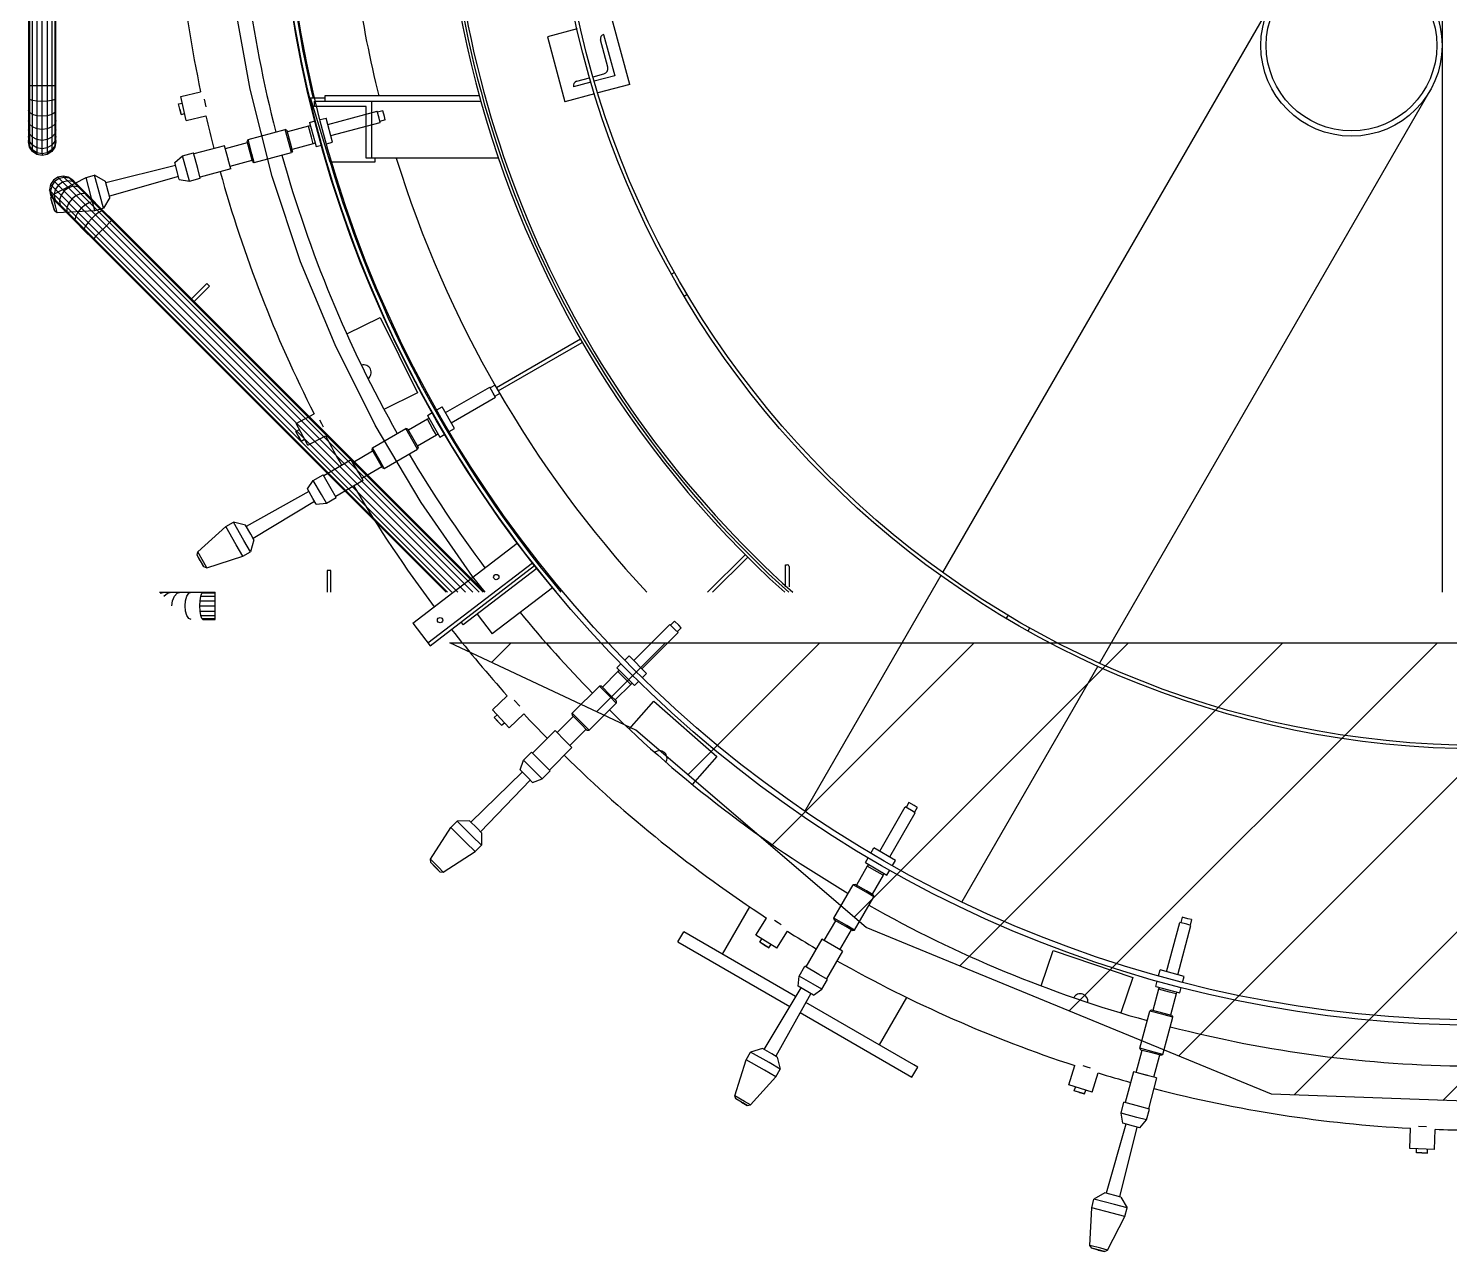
# Model space of a CAD drawing. Header units: metres. Extents: x 0 to 63075, y 0 to 44550.
# Drawn here: x 50999.2 to 51380.4, y 41263.6 to 41591.6 of the extents above; entities that cross this region are included whole.
import ezdxf

# ---------------------------------------------------------------- set-up
doc = ezdxf.new("R2010")
doc.units = ezdxf.units.M
doc.header["$LTSCALE"] = 75
for name, color, linetype in [('GSB', 7, 'Continuous'), ('ML6', 1, 'Continuous'), ('SL1', 8, 'Continuous')]:
    doc.layers.add(name, color=color, linetype=linetype)

# ---------------------------------------------------------------- blocks, each defined once
blk = doc.blocks.new('A$C6bae614f')
at = {"layer": 'SL1'}
h = blk.add_hatch(dxfattribs=at)
h.set_pattern_fill('_USER', color=256, scale=195, angle=44.9981, style=0, pattern_type=0)
h.set_pattern_definition([(44.99813, (326091.56, -9864.04), (-137.8813, 137.89033), [])])
h.paths.add_polyline_path([(354528.5, 50687.2), (358916.3, 50687), (358150.2, 50376.4), (357574.2, 49990.1), (356820.6, 49851.1), (355996.8, 49881), (355272.5, 50178.7), (354860.8, 50530.9)])
for p, q in [((353777.8, 52737.4), (353777.8, 51572.2)), ((353783.1, 51567.2), (353783.1, 52745.3)), ((353791, 52750.6), (353791, 51559)), ((353800.3, 51560.2), (353800.4, 52752.5)), ((353809.7, 52750.6), (353809.7, 51559)), ((353817.6, 52745.3), (353817.6, 51564.2)), ((353776, 52725.6), (353775.9, 51581.5)), ((353822.9, 52726.6), (353822.9, 51572.2)), ((353824.7, 51581.5), (353824.8, 52728.1)), ((356302, 50777.2), (356302.1, 51861.7)), ((354171.8, 51675.6), (354143.3, 51833.7)), ((355999.2, 51834.8), (355409.1, 50812.8)), ((354850, 51684.4), (354819, 51800.3)), ((354755.9, 51783.4), (354703.1, 51769.3)), ((354703.1, 51769.3), (354734.1, 51653.3)), ((354803.5, 51773.5), (354823.2, 51699.9)), ((354810.8, 51715.2), (354797.8, 51763.7)), ((354780.7, 51688.5), (354749.6, 51680.2)), ((354755.3, 51690), (354778.5, 51696.2)), ((354784.6, 51697.8), (354803.8, 51703)), ((354823.2, 51699.9), (354786.8, 51690.1)), ((353822.9, 51681.5), (353775.9, 51681.5)), ((353824.7, 51681.5), (353822.9, 51681.5)), ((354048.1, 51662.9), (354083.6, 51671.1)), ((354058, 51620.1), (354048.1, 51662.9)), ((354211.5, 51520), (354171.8, 51675.6)), ((354305.3, 51663.7), (354305.3, 51654.2)), ((354581.3, 51663.7), (354305.3, 51663.7)), ((354787, 51667.5), (354734.1, 51653.3)), ((354850, 51684.4), (354793.1, 51669.2)), ((356279.6, 51672.9), (355689.5, 50650.9)), ((353777.8, 51634.1), (353775.9, 51638.1)), ((353777.8, 51657.2), (353775.9, 51659.2)), ((353783.1, 51655.4), (353777.8, 51657.2)), ((353791, 51654.2), (353783.1, 51655.4)), ((353800.3, 51653.8), (353791, 51654.2)), ((353809.7, 51654.2), (353800.3, 51653.8)), ((353817.6, 51655.4), (353809.7, 51654.2)), ((353822.9, 51657.2), (353817.6, 51655.4)), ((353824.7, 51659.2), (353822.9, 51657.2)), ((353822.9, 51634.1), (353824.7, 51638.1)), ((354044.1, 51649.4), (354050.9, 51650.9)), ((354048.5, 51630.5), (354044.1, 51649.4)), ((354046.2, 51639.9), (354044.1, 51649.4)), ((354046.2, 51639.9), (354048.5, 51630.5)), ((354093.6, 51644), (354090.3, 51658)), ((354315, 51545.5), (354280, 51660.5)), ((354280, 51660.5), (354305.3, 51660.5)), ((354287.1, 51654.2), (354583.9, 51654.1)), ((354287.1, 51644.6), (354287.1, 51654.2)), ((354379.2, 51644.6), (354287.1, 51644.6)), ((354379.2, 51552.6), (354379.2, 51644.6)), ((354388.7, 51654.2), (354388.7, 51552.6)), ((354409.1, 51637.1), (354399.4, 51634.6)), ((354411.8, 51627), (354409.1, 51637.1)), ((353777.8, 51613.3), (353775.9, 51619.1)), ((353783.1, 51630.6), (353777.8, 51634.1)), ((353783.1, 51608.4), (353777.8, 51613.3)), ((353791, 51628.3), (353783.1, 51630.6)), ((353800.3, 51627.5), (353791, 51628.3)), ((353809.7, 51628.3), (353800.3, 51627.5)), ((353817.6, 51630.6), (353809.7, 51628.3)), ((353822.9, 51634.1), (353817.6, 51630.6)), ((353822.9, 51613.3), (353817.6, 51608.4)), ((353822.9, 51625), (353824.7, 51619.1)), ((353824.7, 51619.1), (353822.9, 51613.3)), ((354048.5, 51630.5), (354055.3, 51632.1)), ((354058, 51620.1), (354093.1, 51628.2)), ((354278.2, 51616.3), (354287.9, 51619)), ((354278.2, 51616.3), (354289.7, 51573.4)), ((354297.1, 51621.4), (354307.6, 51624.2)), ((354319.1, 51581.2), (354307.6, 51624.2)), ((354310.7, 51612.7), (354398.9, 51636.4)), ((354316.1, 51592.8), (354404.3, 51616.4)), ((354402.2, 51624), (354398.9, 51636.4)), ((354404.3, 51616.4), (354402.2, 51624)), ((354413.5, 51620.8), (354403.8, 51618.1)), ((354413.5, 51620.8), (354411.8, 51627)), ((353777.8, 51596), (353775.9, 51603.3)), ((353777.8, 51583), (353775.9, 51591.4)), ((353783.1, 51589.8), (353777.8, 51596)), ((353791, 51605.1), (353783.1, 51608.4)), ((353791, 51585.7), (353783.1, 51589.8)), ((353800.3, 51603.9), (353791, 51605.1)), ((353809.7, 51605.1), (353800.3, 51603.9)), ((353817.6, 51608.4), (353809.7, 51605.1)), ((353817.6, 51589.8), (353809.7, 51585.7)), ((353822.9, 51596), (353817.6, 51589.8)), ((353824.7, 51603.3), (353822.9, 51596)), ((353824.7, 51591.4), (353822.9, 51583)), ((354168.4, 51586), (354234.8, 51603.8)), ((354241.6, 51578.2), (354234.8, 51603.8)), ((354237.9, 51601.7), (354234.8, 51603.8)), ((354243.8, 51579.5), (354237.9, 51601.7)), ((354276.4, 51609.6), (354238.5, 51599.5)), ((354279.8, 51610.3), (354276.4, 51609.6)), ((354281.6, 51590.2), (354276.4, 51609.6)), ((354284.7, 51578.3), (354281.6, 51590.2)), ((353777.8, 51574.9), (353775.9, 51584)), ((353777.8, 51572.2), (353775.9, 51581.5)), ((353783.1, 51575.9), (353777.8, 51583)), ((353783.1, 51567.2), (353777.8, 51574.9)), ((353783.1, 51564.2), (353777.8, 51572.2)), ((353791, 51571.1), (353783.1, 51575.9)), ((353791, 51562), (353783.1, 51567.2)), ((353783.1, 51567.2), (353783.1, 51564.2)), ((353791, 51559), (353783.1, 51564.2)), ((353800.3, 51584.2), (353791, 51585.7)), ((353800.3, 51569.4), (353791, 51571.1)), ((353800.3, 51560.2), (353791, 51562)), ((353809.7, 51585.7), (353800.3, 51584.2)), ((353809.7, 51571.1), (353800.3, 51569.4)), ((353809.7, 51562), (353800.3, 51560.2)), ((353817.6, 51575.9), (353809.7, 51571.1)), ((353817.6, 51567.2), (353809.7, 51562)), ((353817.6, 51564.2), (353809.7, 51559)), ((353822.9, 51583), (353817.6, 51575.9)), ((353822.9, 51574.9), (353817.6, 51567.2)), ((353822.9, 51572.2), (353817.6, 51564.2)), ((353824.7, 51584), (353822.9, 51574.9)), ((353824.7, 51581.5), (353822.9, 51572.2)), ((354051.2, 51556.9), (354070.9, 51562.1)), ((354078.4, 51533.9), (354070.9, 51562.1)), ((354126.4, 51574.7), (354071.4, 51560.2)), ((354133.3, 51549.1), (354126.4, 51574.7)), ((354127.7, 51569.8), (354167.3, 51580.4)), ((354166.7, 51582.6), (354168.4, 51586)), ((354172.7, 51560.4), (354166.7, 51582.6)), ((354175.3, 51560.4), (354168.4, 51586)), ((354179.4, 51544.8), (354245.8, 51562.5)), ((354245.8, 51562.5), (354241.6, 51578.2)), ((354247.5, 51565.9), (354243.8, 51579.5)), ((354247.5, 51565.9), (354245.8, 51562.5)), ((354284.7, 51578.3), (354246.9, 51568.1)), ((354288.1, 51579.4), (354284.7, 51578.3)), ((354289.7, 51573.4), (354299.5, 51576)), ((354308.6, 51578.4), (354319.1, 51581.2)), ((353800.3, 51557.1), (353791, 51559)), ((353800.3, 51560.2), (353800.3, 51557.1)), ((353809.7, 51559), (353800.3, 51557.1)), ((354038.6, 51539.7), (353914.3, 51508.6)), ((354037.2, 51545.1), (354051.2, 51556.9)), ((354042.2, 51526.1), (354037.2, 51545.1)), ((354058.8, 51528.6), (354051.2, 51556.9)), ((354137.4, 51533.5), (354132.9, 51550.3)), ((354136.1, 51538.5), (354175.7, 51549.1)), ((354176.3, 51546.9), (354172.7, 51560.4)), ((354179.4, 51544.8), (354175.3, 51560.4)), ((354176.3, 51546.9), (354179.4, 51544.8)), ((354395, 51545.5), (354315, 51545.5)), ((354615.5, 51552.5), (354379.2, 51552.6)), ((354395, 51552.6), (354395, 51545.5)), ((353820.6, 51513.2), (353815.4, 51505.3)), ((353822.8, 51511), (353817.5, 51503.1)), ((353818.9, 51487.1), (353878.9, 51517.9)), ((353828.6, 51518.5), (353820.6, 51513.2)), ((353822.8, 51511), (353820.6, 51513.2)), ((353830.7, 51516.3), (353822.8, 51511)), ((353889, 51444.8), (353822.8, 51511)), ((353837.9, 51520.4), (353828.6, 51518.5)), ((353830.7, 51516.3), (353828.6, 51518.5)), ((353840, 51518.3), (353830.7, 51516.3)), ((353830.7, 51516.3), (353847.5, 51499.6)), ((353846.1, 51512.1), (353837.1, 51509.9)), ((353847.2, 51518.5), (353837.9, 51520.4)), ((353840, 51518.3), (353837.9, 51520.4)), ((353849.2, 51516.6), (353840, 51518.3)), ((353856, 51502.3), (353840, 51518.3)), ((353854.9, 51510.8), (353846.1, 51512.1)), ((353855.1, 51513.2), (353847.2, 51518.5)), ((353849.2, 51516.6), (353847.2, 51518.5)), ((353856.9, 51511.4), (353849.2, 51516.6)), ((353907.3, 51458.4), (353849.2, 51516.6)), ((353862.2, 51506.2), (353854.9, 51510.8)), ((353856.9, 51511.4), (353855.1, 51513.2)), ((353862.2, 51506.2), (353856.9, 51511.4)), ((353878.9, 51517.9), (353894.2, 51522.1)), ((353888.7, 51481.3), (353878.9, 51517.9)), ((353904, 51485.4), (353894.2, 51522.1)), ((353913.6, 51511.2), (353894.2, 51522.1)), ((353918.4, 51493.1), (353913.6, 51511.2)), ((354043.9, 51520), (353920.7, 51484.8)), ((354045.4, 51514.5), (354042.2, 51526.1)), ((354045.4, 51514.5), (354063.4, 51511.4)), ((354063.4, 51511.4), (354058.8, 51528.6)), ((354063.4, 51511.4), (354083, 51516.7)), ((354083, 51516.7), (354078.4, 51533.9)), ((354137.4, 51533.5), (354082.5, 51518.6)), ((354262.2, 51367.6), (354211.5, 51520)), ((353815.4, 51505.3), (353813.5, 51496)), ((353813.5, 51496), (353815.4, 51486.6)), ((353815.6, 51493.9), (353813.5, 51496)), ((353817.5, 51503.1), (353815.4, 51505.3)), ((353815.4, 51486.6), (353820.6, 51478.7)), ((353817.3, 51484.7), (353815.4, 51486.6)), ((353817.5, 51503.1), (353815.6, 51493.9)), ((353815.6, 51493.9), (353817.3, 51484.7)), ((353831.6, 51477.9), (353815.6, 51493.9)), ((353816.2, 51481.7), (353818.9, 51487.1)), ((353834.3, 51486.4), (353817.5, 51503.1)), ((353824.1, 51467.6), (353818.9, 51487.1)), ((353823.9, 51496.7), (353821.7, 51487.7)), ((353821.7, 51487.7), (353823, 51479)), ((353829.4, 51504.5), (353823.9, 51496.7)), ((353837.1, 51509.9), (353829.4, 51504.5)), ((353834.3, 51486.4), (353831.6, 51477.9)), ((353839.8, 51494), (353834.3, 51486.4)), ((353864.4, 51456.2), (353834.3, 51486.4)), ((353847.5, 51499.6), (353839.8, 51494)), ((353856, 51502.3), (353847.5, 51499.6)), ((353847.5, 51499.6), (353877.6, 51469.4)), ((353861.2, 51485.9), (353853.8, 51480.1)), ((353884.8, 51473.4), (353856, 51502.3)), ((353864.1, 51501.6), (353856, 51502.3)), ((353869.1, 51489.1), (353861.2, 51485.9)), ((353870.6, 51497.8), (353862.2, 51506.2)), ((353870.6, 51497.8), (353864.1, 51501.6)), ((353876.3, 51489.4), (353869.1, 51489.1)), ((353881.8, 51486.6), (353870.6, 51497.8)), ((353881.8, 51486.6), (353876.3, 51489.4)), ((353910.1, 51458.2), (353881.8, 51486.6)), ((353910, 51463), (353904, 51485.4)), ((353921.4, 51482.1), (353918.4, 51493.1)), ((353820, 51467.6), (353816.2, 51481.7)), ((353818.9, 51470.3), (353816.2, 51481.7)), ((353817.3, 51484.7), (353822.4, 51476.9)), ((353823, 51479), (353817.3, 51484.7)), ((353818.9, 51470.3), (353822.3, 51459)), ((353822.3, 51459), (353820, 51467.6)), ((353822.4, 51476.9), (353820.6, 51478.7)), ((353827.6, 51471.7), (353822.4, 51476.9)), ((353823, 51479), (353827.6, 51471.7)), ((353832.2, 51469.8), (353823, 51479)), ((353827.3, 51455.6), (353824.1, 51467.6)), ((353836.1, 51463.3), (353827.6, 51471.7)), ((353878, 51431.5), (353831.6, 51477.9)), ((353831.6, 51477.9), (353832.2, 51469.8)), ((353875.5, 51426.5), (353832.2, 51469.8)), ((353832.2, 51469.8), (353836.1, 51463.3)), ((353847.3, 51452.1), (353836.1, 51463.3)), ((353844.7, 51464.7), (353844.5, 51457.5)), ((353848, 51472.7), (353844.7, 51464.7)), ((353853.8, 51480.1), (353848, 51472.7)), ((353870.4, 51463.4), (353864.4, 51456.2)), ((353877.6, 51469.4), (353870.4, 51463.4)), ((353884.8, 51473.4), (353877.6, 51469.4)), ((353877.6, 51469.4), (353895.9, 51451.1)), ((353891, 51474.7), (353884.8, 51473.4)), ((353902.4, 51455.9), (353884.8, 51473.4)), ((353894.7, 51459), (353888.7, 51481.3)), ((353895.2, 51473.2), (353891, 51474.7)), ((353894.7, 51459), (353910, 51463)), ((353921.4, 51482.1), (353910, 51463)), ((353822.3, 51459), (353827.3, 51455.6)), ((353827.3, 51455.6), (353894.7, 51459)), ((353844.5, 51457.5), (353847.3, 51452.1)), ((353860.7, 51438.7), (353847.3, 51452.1)), ((353860.4, 51449), (353859.1, 51442.9)), ((353859.1, 51442.9), (353860.7, 51438.7)), ((353864.4, 51456.2), (353860.4, 51449)), ((353875.6, 51423.7), (353860.7, 51438.7)), ((353882.7, 51437.9), (353864.4, 51456.2)), ((353882.7, 51437.9), (353878, 51431.5)), ((353889, 51444.8), (353882.7, 51437.9)), ((353882.7, 51437.9), (353902, 51418.6)), ((353895.9, 51451.1), (353889, 51444.8)), ((353889, 51444.8), (353908.6, 51425.2)), ((353902.4, 51455.9), (353895.9, 51451.1)), ((353895.9, 51451.1), (353915.2, 51431.8)), ((353907.3, 51458.4), (353902.4, 51455.9)), ((353902.4, 51455.9), (353920.8, 51437.4)), ((353910.1, 51458.2), (353907.3, 51458.4)), ((353907.3, 51458.4), (353924.5, 51441.2)), ((353925.9, 51442.5), (353910.1, 51458.2)), ((353920.8, 51437.4), (353915.2, 51431.8)), ((353924.5, 51441.2), (353920.8, 51437.4)), ((354580.9, 50777.3), (353920.8, 51437.4)), ((353925.9, 51442.5), (353924.5, 51441.2)), ((354588.4, 50777.3), (353924.5, 51441.2)), ((353925.9, 51442.5), (354591, 50777.3)), ((353878, 51431.5), (353875.5, 51426.5)), ((353875.5, 51426.5), (353875.6, 51423.7)), ((353875.5, 51426.5), (353892.7, 51409.3)), ((353875.6, 51423.7), (353891.3, 51408)), ((353878, 51431.5), (353896.4, 51413)), ((353892.7, 51409.3), (353891.3, 51408)), ((353896.4, 51413), (353892.7, 51409.3)), ((354524.6, 50777.3), (353892.7, 51409.3)), ((353902, 51418.6), (353896.4, 51413)), ((354532.1, 50777.3), (353896.4, 51413)), ((353915.2, 51431.8), (353902, 51418.6)), ((354543.3, 50777.3), (353902, 51418.6)), ((354556.5, 50777.3), (353908.6, 51425.2)), ((354569.7, 50777.3), (353915.2, 51431.8)), ((354522, 50777.3), (353891.3, 51408)), ((354323.7, 51219.2), (354262.2, 51367.6)), ((354930.3, 51348.4), (354924.8, 51345.3)), ((354094.9, 51328.7), (354067.3, 51301.1)), ((354071.8, 51296.6), (354099.4, 51324.2)), ((354099.4, 51324.2), (354094.9, 51328.7)), ((354947.3, 51306.3), (354952.8, 51309.5)), ((354344.7, 51238.6), (354404.4, 51268)), ((354404.4, 51268), (354470.7, 51133.5)), ((354395.6, 51075.6), (354323.7, 51219.2)), ((354762.3, 51229.1), (354612, 51142.4)), ((354615.2, 51136.9), (354765.4, 51223.6)), ((354470.7, 51133.5), (354411, 51104)), ((354520.9, 51098.1), (354600, 51143.7)), ((354606.4, 51132.6), (354600, 51143.7)), ((354609.6, 51147.1), (354600.9, 51142.2)), ((354610.4, 51125.9), (354606.4, 51132.6)), ((354618.1, 51132.5), (354609.5, 51127.4)), ((354614.9, 51138), (354609.6, 51147.1)), ((354618.1, 51132.5), (354614.9, 51138)), ((354505.6, 51103), (354515, 51108.4)), ((354537.2, 51069.9), (354515, 51108.4)), ((354531.3, 51080.2), (354610.4, 51125.9)), ((354254.3, 51078.6), (354286.4, 51095.7)), ((354275, 51039.8), (354254.3, 51078.6)), ((354300, 51078), (354296.4, 51084.8)), ((354488.6, 51086.2), (354454.6, 51066.6)), ((354488.6, 51093.2), (354497.3, 51098.2)), ((354488.6, 51093.2), (354510.8, 51054.6)), ((354491.7, 51087.7), (354488.6, 51086.2)), ((354498.6, 51068.7), (354488.6, 51086.2)), ((354253.9, 51064.5), (354260.1, 51067.8)), ((354263, 51047.4), (354253.9, 51064.5)), ((354258.4, 51055.9), (354253.9, 51064.5)), ((354258.4, 51055.9), (354263, 51047.4)), ((354275, 51039.8), (354306.7, 51056.7)), ((354303.1, 51072.1), (354300, 51078)), ((354390.4, 51035.4), (354449.9, 51069.8)), ((354477.5, 50937.4), (354395.6, 51075.6)), ((354463.2, 51046.8), (354449.9, 51069.8)), ((354453.5, 51068.5), (354449.9, 51069.8)), ((354464.9, 51048.7), (354453.5, 51068.5)), ((354504.8, 51058.1), (354470.8, 51038.5)), ((354504.8, 51058.1), (354498.6, 51068.7)), ((354507.7, 51060), (354504.8, 51058.1)), ((354510.8, 51054.6), (354519.6, 51059.7)), ((354527.8, 51064.4), (354537.2, 51069.9)), ((354263, 51047.4), (354269.2, 51050.7)), ((354355.3, 51009.3), (354390.8, 51029.8)), ((354389.7, 51031.7), (354390.4, 51035.4)), ((354401.2, 51011.8), (354389.7, 51031.7)), ((354403.6, 51012.5), (354390.4, 51035.4)), ((354411.7, 50998.5), (354471.2, 51032.8)), ((354471.2, 51032.8), (354463.2, 51046.8)), ((354472, 51036.5), (354464.9, 51048.7)), ((354472, 51036.5), (354471.2, 51032.8)), ((354352.7, 51013.7), (354303.4, 50985.4)), ((354366, 50990.7), (354352.7, 51013.7)), ((354408.2, 50999.7), (354401.2, 51011.8)), ((354411.7, 50998.5), (354403.6, 51012.5)), ((354284.8, 50977), (354302.4, 50987.1)), ((354317, 50961.8), (354302.4, 50987.1)), ((354374.1, 50976.7), (354365.4, 50991.8)), ((354371.5, 50981.2), (354407, 51001.7)), ((354408.2, 50999.7), (354411.7, 50998.5)), ((354277, 50957.1), (354165, 50894.9)), ((354274.2, 50962), (354284.8, 50977)), ((354284, 50945), (354274.2, 50962)), ((354299.4, 50951.7), (354284.8, 50977)), ((354308.3, 50936.2), (354299.4, 50951.7)), ((354325.9, 50946.4), (354317, 50961.8)), ((354374.1, 50976.7), (354324.9, 50948.1)), ((354287.2, 50939.4), (354177.3, 50873.5)), ((354290, 50934.6), (354284, 50945)), ((354290, 50934.6), (354308.3, 50936.2)), ((354308.3, 50936.2), (354325.9, 50946.4)), ((354569.1, 50805.5), (354477.5, 50937.4)), ((354128.4, 50894.8), (354142, 50902.7)), ((354161, 50869.8), (354142, 50902.7)), ((354163.6, 50897.3), (354142, 50902.7)), ((354078.4, 50849.5), (354128.4, 50894.8)), ((354147.3, 50861.9), (354128.4, 50894.8)), ((354173, 50881.1), (354163.6, 50897.3)), ((354178.7, 50871.2), (354173, 50881.1)), ((354158.9, 50841.9), (354147.3, 50861.9)), ((354172.6, 50849.8), (354161, 50869.8)), ((354178.7, 50871.2), (354172.6, 50849.8)), ((354462.7, 50722.1), (354649.1, 50865.2)), ((354680.1, 50824.9), (354649.1, 50865.2)), ((354077.2, 50843.5), (354078.4, 50849.5)), ((354084.5, 50830.9), (354077.2, 50843.5)), ((354082.8, 50833.2), (354077.2, 50843.5)), ((354088.5, 50831.9), (354078.4, 50849.5)), ((354082.8, 50833.2), (354088.9, 50823.2)), ((354088.9, 50823.2), (354084.5, 50830.9)), ((354094.7, 50821.2), (354088.5, 50831.9)), ((354094.7, 50821.2), (354158.9, 50841.9)), ((354158.9, 50841.9), (354172.6, 50849.8)), ((354489.7, 50686.9), (354676.2, 50829.9)), ((354493.6, 50681.8), (354680.2, 50825)), ((355056.4, 50844.4), (354989.2, 50777.3)), ((354998.2, 50777.3), (355060.9, 50839.9)), ((355128.4, 50786.9), (355128.4, 50826.5)), ((355128.4, 50826.5), (355131.6, 50826.5)), ((354088.9, 50823.2), (354094.7, 50821.2)), ((354309.8, 50816.4), (354309.8, 50777.3)), ((354316.2, 50816.4), (354309.8, 50816.4)), ((354316.2, 50777.3), (354316.2, 50816.4)), ((354684.1, 50820), (354552.4, 50718.9)), ((354591.8, 50777.3), (354569.1, 50805.5)), ((355134.8, 50823.3), (355134.8, 50786.9)), ((355405.9, 50807.2), (355162.9, 50386.4)), ((354009.8, 50777.3), (354109.8, 50777.3)), ((354011.3, 50775.4), (354019.7, 50777.3)), ((354018.1, 50770.2), (354024.3, 50775.4)), ((354024.3, 50775.4), (354031.6, 50777.3)), ((354036.7, 50770.2), (354041.6, 50775.4)), ((354041.6, 50775.4), (354047.5, 50777.3)), ((354058.9, 50770.2), (354062.4, 50775.4)), ((354062.4, 50775.4), (354066.4, 50777.3)), ((354083.7, 50770.2), (354085.5, 50775.4)), ((354085.5, 50775.4), (354087.6, 50777.3)), ((354109.8, 50775.4), (354085.5, 50775.4)), ((354109.8, 50775.4), (354109.8, 50777.3)), ((354109.8, 50770.2), (354109.8, 50775.4)), ((354712, 50785.4), (354604.3, 50702.8)), ((354032.3, 50752.9), (354033.4, 50762.2)), ((354033.4, 50762.2), (354036.7, 50770.2)), ((354055.8, 50752.9), (354056.6, 50762.2)), ((354056.6, 50743.6), (354055.8, 50752.9)), ((354056.6, 50762.2), (354058.9, 50770.2)), ((354082.1, 50752.9), (354082.6, 50762.2)), ((354082.6, 50743.6), (354082.1, 50752.9)), ((354082.1, 50752.9), (354109.8, 50752.9)), ((354082.6, 50762.2), (354083.7, 50770.2)), ((354082.6, 50762.2), (354109.8, 50762.2)), ((354083.7, 50770.2), (354109.8, 50770.2)), ((354109.8, 50762.2), (354109.8, 50770.2)), ((354109.8, 50752.9), (354109.8, 50762.2)), ((354109.8, 50743.6), (354109.8, 50752.9)), ((354058.9, 50735.6), (354056.6, 50743.6)), ((354062.4, 50730.4), (354058.9, 50735.6)), ((354066.4, 50728.5), (354062.4, 50730.4)), ((354083.7, 50735.6), (354082.6, 50743.6)), ((354082.6, 50743.6), (354109.8, 50743.6)), ((354083.7, 50735.6), (354109.8, 50735.6)), ((354085.5, 50730.4), (354083.7, 50735.6)), ((354087.6, 50728.5), (354085.5, 50730.4)), ((354085.5, 50730.4), (354109.8, 50730.4)), ((354087.6, 50728.5), (354109.8, 50728.5)), ((354109.8, 50735.6), (354109.8, 50743.6)), ((354109.8, 50730.4), (354109.8, 50735.6)), ((354109.8, 50728.5), (354109.8, 50730.4)), ((354548.5, 50723.9), (354552.4, 50718.9)), ((354577.3, 50738), (354604.3, 50702.8)), ((354930.2, 50725.7), (354923, 50718.7)), ((354937.6, 50718.3), (354930.2, 50725.7)), ((355525.9, 50736.3), (355522.7, 50730.8)), ((354462.7, 50722.1), (354493.6, 50681.8)), ((354857.2, 50655.4), (354921.8, 50720)), ((354871.8, 50640.8), (354936.4, 50705.4)), ((354930.9, 50710.9), (354921.8, 50720)), ((354936.4, 50705.4), (354930.9, 50710.9)), ((354942.1, 50713.8), (354935.1, 50706.6)), ((354942.1, 50713.8), (354937.6, 50718.3)), ((355561.7, 50708.3), (355564.9, 50713.8)), ((354827.2, 50642.3), (354834.4, 50649.4)), ((354841.1, 50656.1), (354848.8, 50663.8)), ((354880.2, 50632.4), (354848.8, 50663.8)), ((354829, 50635.5), (354801.3, 50607.8)), ((354827.2, 50642.3), (354858.7, 50610.8)), ((354831.6, 50637.8), (354829, 50635.5)), ((354843.2, 50621.3), (354829, 50635.5)), ((354872.5, 50624.7), (354880.2, 50632.4)), ((355686.3, 50645.3), (355443.3, 50224.5)), ((354747.3, 50561.1), (354795.9, 50609.7)), ((354814.6, 50590.9), (354795.9, 50609.7)), ((354799.7, 50609.4), (354795.9, 50609.7)), ((354815.9, 50593.2), (354799.7, 50609.4)), ((354851.9, 50612.6), (354824.2, 50584.9)), ((354851.9, 50612.6), (354843.2, 50621.3)), ((354854.2, 50615.2), (354851.9, 50612.6)), ((354858.7, 50610.8), (354865.8, 50617.9)), ((354604.7, 50567.6), (354631.3, 50592.4)), ((354653.5, 50573.9), (354643.7, 50584.4)), ((354777.5, 50530.9), (354826.1, 50579.5)), ((354826.1, 50579.5), (354814.6, 50590.9)), ((354825.8, 50583.3), (354815.9, 50593.2)), ((354825.8, 50583.3), (354826.1, 50579.5)), ((354849.1, 50533.1), (354893, 50583.1)), ((354893, 50583.1), (355005.8, 50484.2)), ((354634.7, 50535.4), (354604.7, 50567.6)), ((354608, 50553.8), (354613.1, 50558.6)), ((354621.2, 50539.7), (354608, 50553.8)), ((354614.6, 50546.7), (354608, 50553.8)), ((354614.6, 50546.7), (354621.2, 50539.7)), ((354634.7, 50535.4), (354661, 50560)), ((354720.2, 50526.7), (354749.2, 50555.7)), ((354766.1, 50542.3), (354747.3, 50561.1)), ((354747.6, 50557.3), (354747.3, 50561.1)), ((354763.8, 50541.1), (354747.6, 50557.3)), ((354621.2, 50539.7), (354626.3, 50544.4)), ((354716.6, 50530.4), (354676.2, 50490.2)), ((354735.3, 50511.6), (354716.6, 50530.4)), ((354743.1, 50503.8), (354772.1, 50532.8)), ((354773.7, 50531.2), (354763.8, 50541.1)), ((354777.5, 50530.9), (354766.1, 50542.3)), ((354773.7, 50531.2), (354777.5, 50530.9)), ((354746.8, 50500.2), (354706.6, 50459.8)), ((354746.8, 50500.2), (354735.3, 50511.6)), ((354654.1, 50460.1), (354660.4, 50477.3)), ((354660.4, 50477.3), (354674.8, 50491.7)), ((354681.1, 50456.6), (354660.4, 50477.3)), ((354695.5, 50471), (354674.8, 50491.7)), ((354708.1, 50458.4), (354695.5, 50471)), ((355005.8, 50484.2), (354961.9, 50434.1)), ((354658.1, 50456.1), (354566, 50367)), ((354668, 50446.2), (354654.1, 50460.1)), ((354676.5, 50437.7), (354668, 50446.2)), ((354676.5, 50437.7), (354693.7, 50444)), ((354693.7, 50444), (354681.1, 50456.6)), ((354693.7, 50444), (354708.1, 50458.4)), ((354672.5, 50441.7), (354583.4, 50349.6)), ((355296.6, 50314.8), (355342.2, 50393.9)), ((355353.4, 50387.5), (355342.2, 50393.9)), ((355348.9, 50401.6), (355343.8, 50393)), ((355358, 50396.4), (355348.9, 50401.6)), ((355363.5, 50393.2), (355358, 50396.4)), ((355363.5, 50393.2), (355358.6, 50384.5)), ((354530.6, 50357.4), (354541.8, 50368.6)), ((354564, 50368.9), (354541.8, 50368.6)), ((354568.6, 50341.8), (354541.8, 50368.6)), ((354577.3, 50355.7), (354564, 50368.9)), ((355162.9, 50386.4), (355162.9, 50386.4)), ((355314.5, 50304.5), (355360.1, 50383.6)), ((355360.1, 50383.6), (355353.4, 50387.5)), ((354494.1, 50300.7), (354530.6, 50357.4)), ((354557.4, 50330.6), (354530.6, 50357.4)), ((354585.3, 50347.6), (354577.3, 50355.7)), ((354585.3, 50347.6), (354585, 50325.4)), ((354573.8, 50314.2), (354557.4, 50330.6)), ((354585, 50325.4), (354568.6, 50341.8)), ((354573.8, 50314.2), (354585, 50325.4)), ((355280.8, 50311.4), (355286.3, 50320.8)), ((355324.8, 50298.5), (355286.3, 50320.8)), ((354508.4, 50286.4), (354494.1, 50300.7)), ((354494.5, 50294.7), (354494.1, 50300.7)), ((354504.8, 50284.4), (354494.5, 50294.7)), ((354502.5, 50286.2), (354494.5, 50294.7)), ((354517.1, 50277.7), (354573.8, 50314.2)), ((355271, 50294.4), (355276.1, 50303.1)), ((355271, 50294.4), (355309.6, 50272.1)), ((355319.4, 50289.1), (355324.8, 50298.5)), ((354502.5, 50286.2), (354511.1, 50278.1)), ((354511.1, 50278.1), (354504.8, 50284.4)), ((354517.1, 50277.7), (354508.4, 50286.4)), ((354511.1, 50278.1), (354517.1, 50277.7)), ((355274.5, 50288.3), (355254.9, 50254.4)), ((355276.4, 50291.2), (355274.5, 50288.3)), ((355291.9, 50278.3), (355274.5, 50288.3)), ((355302.6, 50272.1), (355283, 50238.2)), ((355302.6, 50272.1), (355291.9, 50278.3)), ((355304.1, 50275.3), (355302.6, 50272.1)), ((355309.6, 50272.1), (355314.6, 50280.9)), ((355214.8, 50195.3), (355249.2, 50254.8)), ((355252.9, 50255.5), (355249.2, 50254.8)), ((355272.2, 50241.5), (355249.2, 50254.8)), ((355272.8, 50244), (355252.9, 50255.5)), ((355286.2, 50233.5), (355272.2, 50241.5)), ((355284.9, 50237), (355272.8, 50244)), ((355064.3, 50215.7), (355015.4, 50130.9)), ((355251.8, 50173.9), (355286.2, 50233.5)), ((355284.9, 50237), (355286.2, 50233.5)), ((355443.3, 50224.5), (355443.3, 50224.5)), ((355075.4, 50164.7), (355094.7, 50195.5)), ((355115.3, 50186.9), (355108.8, 50191)), ((355197.5, 50155.1), (355218, 50190.6)), ((355237.8, 50182), (355214.8, 50195.3)), ((355216.1, 50191.7), (355214.8, 50195.3)), ((355236, 50180.2), (355216.1, 50191.7)), ((355837.2, 50197), (355834.5, 50187.3)), ((355847.3, 50194.3), (355837.2, 50197)), ((355853.5, 50192.6), (355847.3, 50194.3)), ((355853.5, 50192.6), (355851, 50182.9)), ((354936.3, 50152.8), (354946.6, 50170.6)), ((355146.5, 50055.2), (354946.6, 50170.6)), ((355112.7, 50141.4), (355075.4, 50164.7)), ((355112.7, 50141.4), (355131.8, 50171.9)), ((355120.9, 50183.4), (355115.3, 50186.9)), ((355225.6, 50138.9), (355246.1, 50174.4)), ((355248.1, 50173.2), (355236, 50180.2)), ((355251.8, 50173.9), (355237.8, 50182)), ((355248.1, 50173.2), (355251.8, 50173.9)), ((355809.2, 50099.6), (355832.8, 50187.8)), ((355829.1, 50094.2), (355852.7, 50182.4)), ((355845.2, 50184.5), (355832.8, 50187.8)), ((355852.7, 50182.4), (355845.2, 50184.5)), ((354936.3, 50152.8), (355135.9, 50037.5)), ((355082.2, 50152.2), (355085.9, 50158.1)), ((355098.6, 50142), (355082.2, 50152.2)), ((355090.3, 50147), (355082.2, 50152.2)), ((355090.3, 50147), (355098.6, 50142)), ((355098.6, 50142), (355102.3, 50147.9)), ((355193.1, 50157.6), (355164.5, 50108.4)), ((355216.1, 50144.4), (355193.1, 50157.6)), ((355230.1, 50136.3), (355216.1, 50144.4)), ((355230.1, 50136.3), (355201.8, 50086.9)), ((355585.2, 50074.3), (355606.6, 50137.3)), ((355606.6, 50137.3), (355748.6, 50089.1)), ((355150.9, 50073.6), (355152.6, 50091.9)), ((355152.6, 50091.9), (355162.8, 50109.5)), ((355177.9, 50077.2), (355152.6, 50091.9)), ((355188.1, 50094.8), (355162.8, 50109.5)), ((355203.5, 50085.9), (355188.1, 50094.8)), ((355748.6, 50089.1), (355727.2, 50026.1)), ((355794.8, 50092.2), (355797.6, 50102.7)), ((355840.6, 50091.1), (355797.6, 50102.7)), ((355837.8, 50080.6), (355840.6, 50091.1)), ((355155.8, 50070.8), (355089.9, 49960.9)), ((355168, 50063.8), (355150.9, 50073.6)), ((355178.4, 50057.8), (355168, 50063.8)), ((355193.4, 50068.3), (355177.9, 50077.2)), ((355178.4, 50057.8), (355193.4, 50068.3)), ((355193.4, 50068.3), (355203.5, 50085.9)), ((355794.7, 50068.3), (355784.5, 50030.4)), ((355789.7, 50073.2), (355792.4, 50083)), ((355789.7, 50073.2), (355832.7, 50061.7)), ((355795.8, 50071.6), (355794.7, 50068.3)), ((355814.1, 50063.1), (355794.7, 50068.3)), ((355826.7, 50063.3), (355826, 50059.9)), ((355832.7, 50061.7), (355835.3, 50071.5)), ((355173.5, 50060.6), (355111.3, 49948.5)), ((355357.4, 49933.4), (355164.7, 50044.7)), ((355344.7, 50053.7), (355295.8, 49969)), ((355826, 50059.9), (355814.1, 50063.1)), ((355826, 50059.9), (355815.8, 50022)), ((355154.7, 50026.7), (355347.1, 49915.6)), ((355761.1, 49963), (355778.9, 50029.3)), ((355782.3, 50031), (355778.9, 50029.3)), ((355804.5, 50022.5), (355778.9, 50029.3)), ((355804.5, 50025), (355782.3, 50031)), ((355802.4, 49951.9), (355820.1, 50018.3)), ((355818, 50021.4), (355804.5, 50025)), ((355820.1, 50018.3), (355804.5, 50022.5)), ((355818, 50021.4), (355820.1, 50018.3)), ((355087.5, 49962.3), (355066.1, 49956.2)), ((355103.7, 49952.9), (355087.5, 49962.3)), ((355786.7, 49956.1), (355761.1, 49963)), ((355763.3, 49959.8), (355761.1, 49963)), ((355037.6, 49878.2), (355058.3, 49942.5)), ((355058.3, 49942.5), (355066.1, 49956.2)), ((355091.1, 49923.5), (355058.3, 49942.5)), ((355099, 49937.2), (355066.1, 49956.2)), ((355119.1, 49925.6), (355099, 49937.2)), ((355113.6, 49947.2), (355103.7, 49952.9)), ((355113.6, 49947.2), (355119.1, 49925.6)), ((355754.8, 49919.6), (355765.4, 49959.3)), ((355785.4, 49953.9), (355763.3, 49959.8)), ((355799, 49950.3), (355785.4, 49953.9)), ((355786.2, 49911.2), (355796.8, 49950.9)), ((355802.4, 49951.9), (355786.7, 49956.1)), ((355799, 49950.3), (355802.4, 49951.9)), ((355065.8, 49861.9), (355111.1, 49911.9)), ((355111.1, 49911.9), (355091.1, 49923.5)), ((355111.1, 49911.9), (355119.1, 49925.6)), ((355347.1, 49915.6), (355354.2, 49911.5)), ((355354.2, 49911.5), (355364.5, 49929.3)), ((355364.5, 49929.3), (355357.4, 49933.4)), ((355634.4, 49897.3), (355645, 49932.1)), ((355667.1, 49929.1), (355659.8, 49931.4)), ((355673.4, 49927.2), (355667.1, 49929.1)), ((355676.4, 49884.4), (355687, 49918.8)), ((355749.9, 49921), (355735, 49866)), ((355775.5, 49914.1), (355749.9, 49921)), ((355774.3, 49914.4), (355754.8, 49919.6)), ((355791.1, 49909.9), (355774.3, 49914.4)), ((355676.4, 49884.4), (355634.4, 49897.3)), ((355644.1, 49887), (355646.1, 49893.7)), ((355662.6, 49881.4), (355644.1, 49887)), ((355653.3, 49884.1), (355644.1, 49887)), ((355662.6, 49881.4), (355664.6, 49888)), ((355791.1, 49909.9), (355776.5, 49854.9)), ((355055.1, 49868.1), (355037.6, 49878.2)), ((355039.6, 49872.5), (355037.6, 49878.2)), ((355052.2, 49865.2), (355039.6, 49872.5)), ((355049.6, 49866.4), (355039.6, 49872.5)), ((355049.6, 49866.4), (355059.9, 49860.8)), ((355059.9, 49860.8), (355052.2, 49865.2)), ((355065.8, 49861.9), (355055.1, 49868.1)), ((355059.9, 49860.8), (355065.8, 49861.9)), ((355653.3, 49884.1), (355662.6, 49881.4)), ((355727.8, 49846.9), (355733, 49866.6)), ((355761.3, 49859), (355733, 49866.6)), ((355756, 49839.4), (355727.8, 49846.9)), ((355730.9, 49828.9), (355727.8, 49846.9)), ((355773.2, 49834.8), (355756, 49839.4)), ((355778.5, 49854.4), (355761.3, 49859)), ((355761.5, 49820.7), (355773.2, 49834.8)), ((355773.2, 49834.8), (355778.5, 49854.4)), ((355736.3, 49827.4), (355701.1, 49704.2)), ((355756.1, 49822.1), (355724.9, 49697.8)), ((355749.9, 49823.8), (355730.9, 49828.9)), ((355761.5, 49820.7), (355749.9, 49823.8)), ((356243.5, 49783.7), (356244.7, 49820.1)), ((356273.5, 49822.7), (356259.2, 49823.2)), ((356287.4, 49782.2), (356288.7, 49818.1)), ((356287.4, 49782.2), (356243.5, 49783.7)), ((356255.5, 49776.3), (356255.8, 49783.3)), ((356274.9, 49775.6), (356255.5, 49776.3)), ((356265.2, 49775.9), (356255.5, 49776.3)), ((356265.2, 49775.9), (356274.9, 49775.6)), ((356274.9, 49775.6), (356275.1, 49782.6)), ((355675.3, 49678.2), (355679.4, 49693.5)), ((355698.5, 49704.9), (355679.4, 49693.5)), ((355716, 49683.7), (355679.4, 49693.5)), ((355716.5, 49700.1), (355698.5, 49704.9)), ((355738.4, 49677.7), (355716, 49683.7)), ((355727.6, 49697.1), (355716.5, 49700.1)), ((355727.6, 49697.1), (355738.4, 49677.7)), ((355672, 49610.8), (355675.3, 49678.2)), ((355711.9, 49668.4), (355675.3, 49678.2)), ((355703.5, 49602.4), (355734.3, 49662.4)), ((355734.3, 49662.4), (355711.9, 49668.4)), ((355734.3, 49662.4), (355738.4, 49677.7)), ((355691.5, 49605.6), (355672, 49610.8)), ((355675.4, 49605.8), (355672, 49610.8)), ((355689.4, 49602.1), (355675.4, 49605.8)), ((355686.6, 49602.5), (355675.4, 49605.8)), ((355686.6, 49602.5), (355698, 49599.8)), ((355698, 49599.8), (355689.4, 49602.1)), ((355703.5, 49602.4), (355691.5, 49605.6)), ((355698, 49599.8), (355703.5, 49602.4))]:
    blk.add_line(p, q, dxfattribs=at)
blk.add_lwpolyline([(354528.5, 50687.2), (358916.3, 50687), (358150.2, 50376.4), (357574.2, 49990.1), (356820.6, 49851.1), (355996.8, 49881), (355272.5, 50178.7), (354860.8, 50530.9)], close=True, dxfattribs=at)
for centre, radius in [((356370.3, 52153.8), 2150), ((356370.3, 52153.8), 2140.5), ((356370.3, 52153.8), 1656.3), ((356370.3, 52153.8), 1650), ((356139.4, 51753.8), 161.9), ((356139.4, 51753.8), 152.4), ((354611.6, 50804.4), 4.76), ((354511.3, 50727.5), 4.76)]:
    blk.add_circle(centre, radius, dxfattribs=at)
for centre, radius, start, end in [((356370.3, 52153.8), 1855, 312.7636, 227.9089), ((356370.3, 52153.8), 1850, 180.0718, 228.0807), ((356370.3, 52153.8), 1845.2, 180.072, 228.2456), ((356370.3, 52153.8), 2337.1, 180.5228, 191.9194), ((356370.3, 52153.8), 2222.8, 180.5482, 194.448), ((356370.3, 52153.8), 2150, 181.1828, 219.8108), ((356370.3, 52153.8), 2143.5, 181.1864, 193.3057), ((356370.3, 52153.8), 2028.5, 182.6895, 193.9828), ((354805.6, 51765.8), 8, 104.9981, 194.9981), ((354801.2, 51712.6), 10, 284.9981, 14.9981), ((354757.3, 51682.2), 8, 104.9981, 194.9981), ((356370.3, 52153.8), 2337.1, 192.9981, 194.4734), ((356370.3, 52153.8), 2222.8, 195.5482, 209.448), ((356370.3, 52153.8), 2143.5, 196.3021, 219.9557), ((356370.3, 52153.8), 2028.5, 197.2423, 222.7348), ((356370.3, 52153.8), 2337.1, 195.5228, 206.9194), ((354374.8, 51169.8), 13.5, 305.5867, 106.9096), ((356370.3, 52153.8), 2337.1, 207.9981, 209.4734), ((356370.3, 52153.8), 2222.8, 210.5482, 216.8434), ((356370.3, 52153.8), 2337.1, 210.5228, 216.8754), ((355131.6, 50823.3), 3.17, 359.9981, 89.9981), ((356370.3, 52153.8), 2222.8, 219.4626, 224.448), ((356370.3, 52153.8), 2337.1, 218.1208, 221.9194), ((356370.3, 52153.8), 2337.1, 222.9981, 224.4734), ((356370.3, 52153.8), 2222.8, 225.5482, 239.4479), ((356370.3, 52153.8), 2337.1, 225.5228, 236.9194), ((354903.2, 50481), 13.5, 328.0857, 129.4105), ((356370.3, 52153.8), 2222.8, 240.5482, 254.4479), ((356370.3, 52153.8), 2337.1, 237.9981, 239.4734), ((356370.3, 52153.8), 2337.1, 240.5228, 251.9194), ((355655.1, 50046.9), 13.5, 350.5844, 151.9119), ((356370.3, 52153.8), 2222.8, 255.5482, 269.4479), ((356370.3, 52153.8), 2337.1, 252.9981, 254.4734), ((356370.3, 52153.8), 2337.1, 255.5228, 266.9194), ((356370.3, 52153.8), 2337.1, 267.9981, 269.4734)]:
    blk.add_arc(centre, radius, start, end, dxfattribs=at)
blk.add_open_spline([(355162.9, 50386.4), (355162.8, 50386.5), (355164.6, 50385.3), (355168.1, 50382.8)], degree=3, dxfattribs=at)
blk = doc.blocks.new('zw$15D4')
at = {"layer": 'ML6', "xscale": 0.2502808837766805, "yscale": 0.2502808837766805, "zscale": 0.2502808837766805}
blk.add_blockref('A$C6bae614f', (-85544.74, -3177.34), dxfattribs=at)

msp = doc.modelspace()

# ---------------------------------------------------------------- block references
at = {"layer": 'GSB', "xscale": 0.6000000000000068, "yscale": 0.6000000000000068, "zscale": 0.6000000000000068}
msp.add_blockref('zw$15D4', (49200, 35721.63), dxfattribs=at)

doc.saveas('drawing.dxf')
